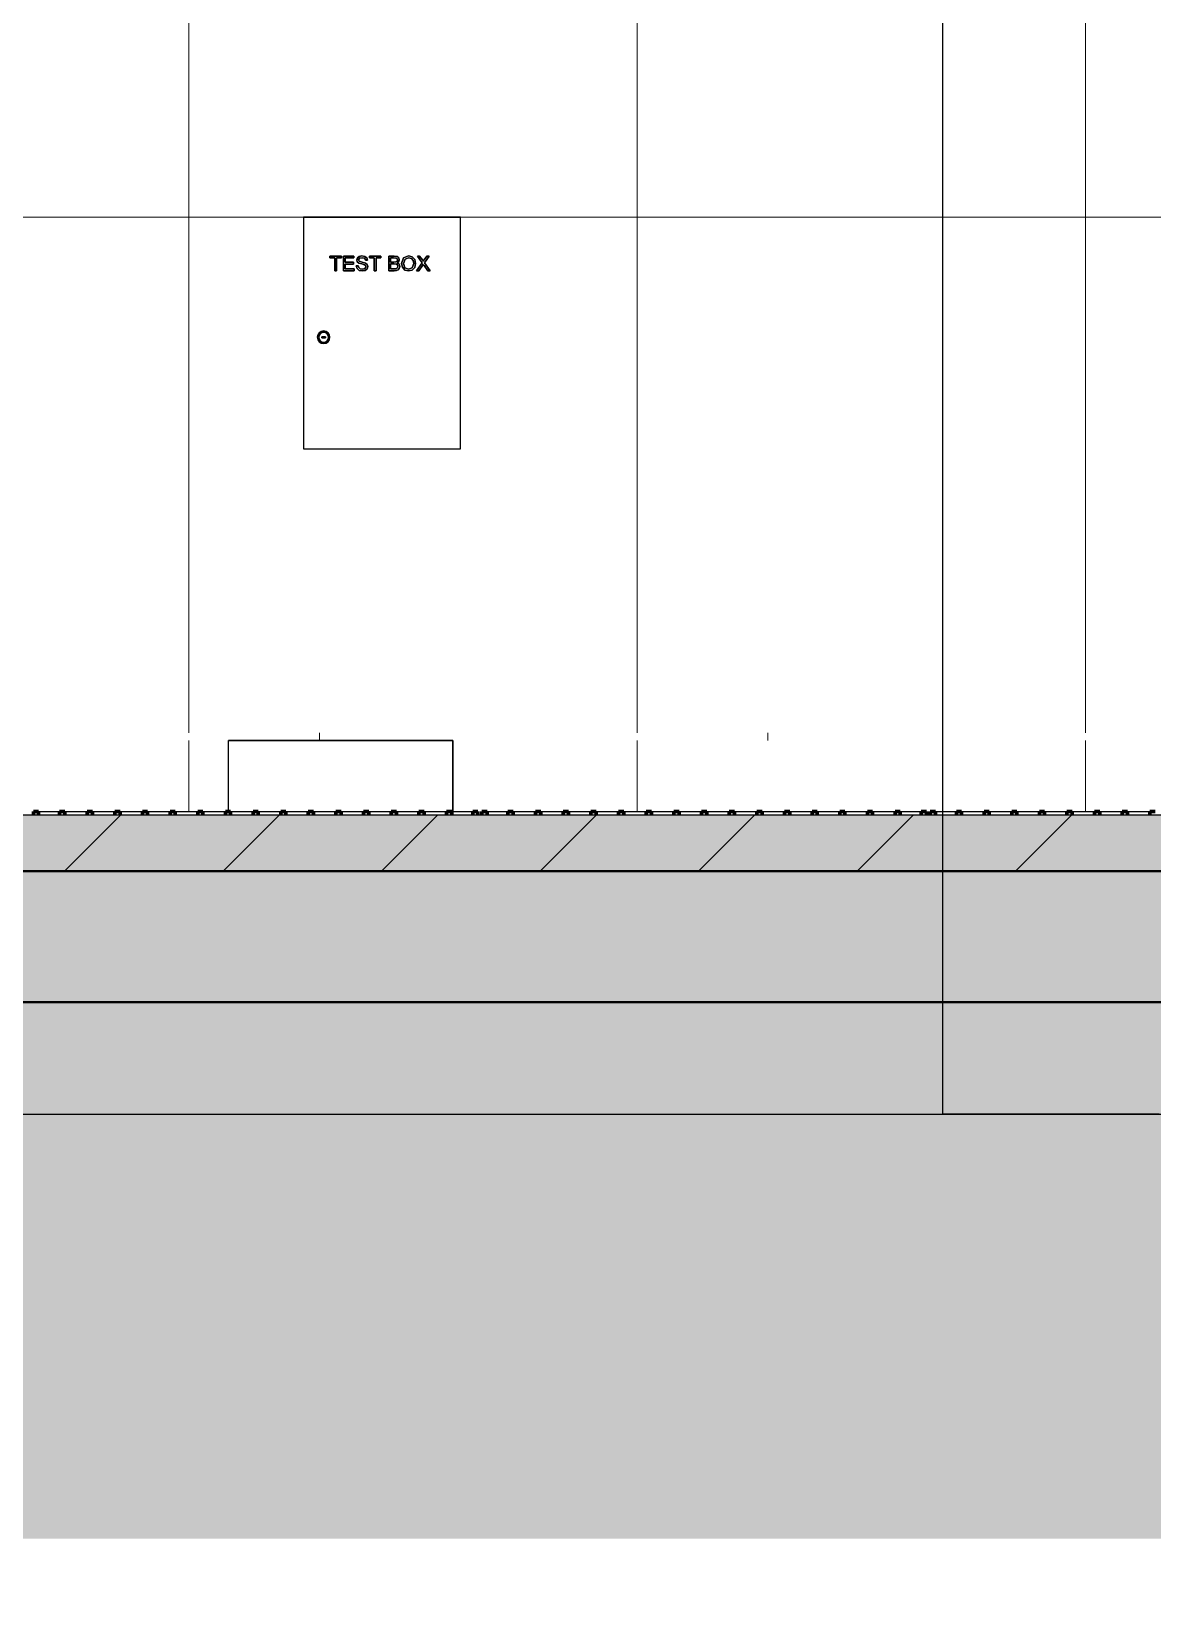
# Model space of a CAD drawing. Header units: millimetres. Extents: x 2519235 to 7246330, y 25937 to 201821.
# Drawn here: x 2961690 to 2963190, y 100135 to 102238 of the extents above; entities that cross this region are included whole.
import ezdxf
from ezdxf.xclip import XClip

# ---------------------------------------------------------------- set-up
doc = ezdxf.new("R2010")
doc.units = ezdxf.units.MM
doc.header["$XCLIPFRAME"] = 0
doc.set_wipeout_variables(frame=1)
doc.linetypes.add('TA_GL_000.90000', pattern=[2.475, 0.9, -0.225, 0.225, -0.225, 0.9])
for name, color, linetype in [('000 - 0_HIDE_OBJ_FRAMING_DEF_SUB_1', 7, 'Continuous'), ('000 - 0_SYM_DWG_GRIDLINE_MAIN_COLOR_251', 7, 'Continuous'), ('000 - CONCRETE_COL_CUT_COLOR_1', 7, 'Continuous'), ('000 - CONCRETE_COL_CUT_COLOR_3', 7, 'Continuous'), ('000 - CONCRETE_COL_CUT_COLOR_5', 7, 'Continuous'), ('000 - CONCRETE_COL_HATCH_', 7, 'Continuous'), ('000 - CONCRETE_COL_WIPEOUT_', 7, 'Continuous'), ('_งานโครงสร้าง', 7, 'Continuous')]:
    doc.layers.add(name, color=color, linetype=linetype)
doc.layers.add('A-DETL', color=7, linetype='Continuous', lineweight=70)
doc.layers.add('E-ELEC-EQPM', color=7, linetype='Continuous', lineweight=9)
doc.layers.get('A-DETL').off()
doc.styles.add('TA', font='', dxfattribs={"height": 4.5})
doc.styles.get('TA').set_extended_font_data('Cordia New')

# ---------------------------------------------------------------- blocks, each defined once
blk = doc.blocks.new('ACM_TEST BOX - test box-V122-ENTRANCE 1 - ELEVATION 1')
at = {"layer": '000 - 0_HIDE_OBJ_FRAMING_DEF_SUB_1', "color": 7}
for p, q in [((3008247.7, 101990), (3008037.7, 101990)), ((3008037.7, 101990), (3008037.7, 101680)), ((3008037.7, 101990), (3008247.7, 101990)), ((3008247.7, 101680), (3008247.7, 101990)), ((3008088.2, 101938), (3008072.8, 101938)), ((3008072.8, 101938), (3008072.8, 101935.5)), ((3008072.8, 101935.5), (3008072.8, 101938)), ((3008072.8, 101938), (3008088.2, 101938)), ((3008088.2, 101935.5), (3008088.2, 101938)), ((3008088.2, 101938), (3008088.2, 101935.5)), ((3008105.1, 101938), (3008091, 101938)), ((3008091, 101938), (3008091, 101918.3)), ((3008091, 101918.3), (3008091, 101938)), ((3008091, 101938), (3008105.1, 101938)), ((3008105.1, 101935.5), (3008105.1, 101938)), ((3008105.1, 101938), (3008105.1, 101935.5)), ((3008112.2, 101937.6), (3008109.7, 101935.7)), ((3008109.7, 101935.7), (3008112.2, 101937.6)), ((3008115.8, 101938.3), (3008112.2, 101937.6)), ((3008112.2, 101937.6), (3008115.8, 101938.3)), ((3008119.7, 101937.6), (3008115.8, 101938.3)), ((3008115.8, 101938.3), (3008119.7, 101937.6)), ((3008122.3, 101935.5), (3008119.7, 101937.6)), ((3008119.7, 101937.6), (3008122.3, 101935.5)), ((3008141.1, 101938), (3008125.8, 101938)), ((3008125.8, 101938), (3008125.8, 101935.5)), ((3008125.8, 101935.5), (3008125.8, 101938)), ((3008125.8, 101938), (3008141.1, 101938)), ((3008141.1, 101935.5), (3008141.1, 101938)), ((3008141.1, 101938), (3008141.1, 101935.5)), ((3008159.1, 101938), (3008151.6, 101938)), ((3008151.6, 101938), (3008151.6, 101918.3)), ((3008151.6, 101918.3), (3008151.6, 101938)), ((3008151.6, 101938), (3008159.1, 101938)), ((3008162.8, 101937.4), (3008159.1, 101938)), ((3008159.1, 101938), (3008162.8, 101937.4)), ((3008165, 101935.6), (3008162.8, 101937.4)), ((3008162.8, 101937.4), (3008164.4, 101936.1)), ((3008178.2, 101938.3), (3008171.5, 101935.5)), ((3008171.5, 101935.5), (3008178.2, 101938.3)), ((3008183.1, 101937), (3008178.2, 101938.3)), ((3008178.2, 101938.3), (3008183.1, 101937)), ((3008186.5, 101933.4), (3008183.1, 101937)), ((3008183.1, 101937), (3008186.5, 101933.4)), ((3008193, 101938), (3008190.1, 101938)), ((3008190.1, 101938), (3008196.4, 101929)), ((3008196.4, 101929), (3008190.1, 101938)), ((3008190.1, 101938), (3008193, 101938)), ((3008196.6, 101932.9), (3008193, 101938)), ((3008193, 101938), (3008196.6, 101932.9)), ((3008202.8, 101938), (3008199.2, 101933)), ((3008199.2, 101933), (3008202.8, 101938)), ((3008199.4, 101929), (3008205.8, 101938)), ((3008205.8, 101938), (3008199.4, 101929)), ((3008205.8, 101938), (3008202.8, 101938)), ((3008202.8, 101938), (3008205.8, 101938)), ((3008072.8, 101935.5), (3008079.3, 101935.5)), ((3008079.3, 101935.5), (3008072.8, 101935.5)), ((3008079.3, 101935.5), (3008079.3, 101918.3)), ((3008079.3, 101918.3), (3008079.3, 101935.5)), ((3008079.3, 101918.3), (3008081.8, 101918.3)), ((3008081.8, 101918.3), (3008079.3, 101918.3)), ((3008081.8, 101918.3), (3008081.8, 101935.5)), ((3008081.8, 101935.5), (3008088.2, 101935.5)), ((3008088.2, 101935.5), (3008081.8, 101935.5)), ((3008081.8, 101935.5), (3008081.8, 101918.3)), ((3008091, 101918.3), (3008105.5, 101918.3)), ((3008105.5, 101918.3), (3008091, 101918.3)), ((3008093.5, 101929.7), (3008093.5, 101935.5)), ((3008093.5, 101935.5), (3008105.1, 101935.5)), ((3008105.1, 101935.5), (3008093.5, 101935.5)), ((3008093.5, 101935.5), (3008093.5, 101929.7)), ((3008104.5, 101929.7), (3008093.5, 101929.7)), ((3008093.5, 101929.7), (3008104.5, 101929.7)), ((3008093.5, 101920.8), (3008093.5, 101927.2)), ((3008093.5, 101927.2), (3008104.5, 101927.2)), ((3008104.5, 101927.2), (3008093.5, 101927.2)), ((3008093.5, 101927.2), (3008093.5, 101920.8)), ((3008105.5, 101920.8), (3008093.5, 101920.8)), ((3008093.5, 101920.8), (3008105.5, 101920.8)), ((3008104.5, 101927.2), (3008104.5, 101929.7)), ((3008104.5, 101929.7), (3008104.5, 101927.2)), ((3008105.5, 101918.3), (3008105.5, 101920.8)), ((3008105.5, 101920.8), (3008105.5, 101918.3)), ((3008108.2, 101925.1), (3008109.3, 101921.3)), ((3008110.7, 101925.1), (3008108.2, 101925.1)), ((3008108.2, 101925.1), (3008110.7, 101925.1)), ((3008109.3, 101921.3), (3008108.2, 101925.1)), ((3008109.7, 101935.7), (3008108.8, 101932.9)), ((3008108.8, 101932.9), (3008109.7, 101935.7)), ((3008108.8, 101932.9), (3008109.5, 101930.4)), ((3008109.5, 101930.4), (3008108.8, 101932.9)), ((3008109.3, 101921.3), (3008112.1, 101918.8)), ((3008112.1, 101918.8), (3008109.3, 101921.3)), ((3008109.5, 101930.4), (3008111.6, 101928.6)), ((3008111.6, 101928.6), (3008109.5, 101930.4)), ((3008111.5, 101922.6), (3008110.7, 101925.1)), ((3008110.7, 101925.1), (3008111.5, 101922.6)), ((3008111.3, 101932.9), (3008112.4, 101935)), ((3008112.4, 101935), (3008111.3, 101932.9)), ((3008112.1, 101931.2), (3008111.3, 101932.9)), ((3008111.3, 101932.9), (3008112.1, 101931.2)), ((3008113.4, 101921), (3008111.5, 101922.6)), ((3008111.5, 101922.6), (3008113.4, 101921)), ((3008111.6, 101928.6), (3008115.5, 101927.4)), ((3008115.5, 101927.4), (3008111.6, 101928.6)), ((3008116.1, 101929.9), (3008112.1, 101931.2)), ((3008112.1, 101931.2), (3008116.1, 101929.9)), ((3008112.1, 101918.8), (3008116.5, 101918)), ((3008116.5, 101918), (3008112.1, 101918.8)), ((3008112.4, 101935), (3008115.9, 101935.8)), ((3008115.9, 101935.8), (3008112.4, 101935)), ((3008116.4, 101920.4), (3008113.4, 101921)), ((3008113.4, 101921), (3008116.4, 101920.4)), ((3008115.5, 101927.4), (3008119.1, 101926.4)), ((3008119.1, 101926.4), (3008115.5, 101927.4)), ((3008115.9, 101935.8), (3008119.4, 101935)), ((3008119.4, 101935), (3008115.9, 101935.8)), ((3008120.5, 101928.6), (3008116.1, 101929.9)), ((3008116.1, 101929.9), (3008120.5, 101928.6)), ((3008118.9, 101920.9), (3008116.4, 101920.4)), ((3008116.4, 101920.4), (3008118.9, 101920.9)), ((3008116.5, 101918), (3008120.2, 101918.8)), ((3008120.2, 101918.8), (3008116.5, 101918)), ((3008120.6, 101922.1), (3008118.9, 101920.9)), ((3008118.9, 101920.9), (3008120.6, 101922.1)), ((3008119.1, 101926.4), (3008120.7, 101925.3)), ((3008120.7, 101925.3), (3008119.1, 101926.4)), ((3008119.4, 101935), (3008120.8, 101932.4)), ((3008120.8, 101932.4), (3008119.4, 101935)), ((3008120.2, 101918.8), (3008122.7, 101920.9)), ((3008122.7, 101920.9), (3008120.2, 101918.8)), ((3008122.8, 101926.6), (3008120.5, 101928.6)), ((3008120.5, 101928.6), (3008122.8, 101926.6)), ((3008121.1, 101923.8), (3008120.6, 101922.1)), ((3008120.6, 101922.1), (3008121.1, 101923.8)), ((3008120.7, 101925.3), (3008121.1, 101923.8)), ((3008121.1, 101923.8), (3008120.7, 101925.3)), ((3008120.8, 101932.4), (3008123.3, 101932.4)), ((3008123.3, 101932.4), (3008120.8, 101932.4)), ((3008123.3, 101932.4), (3008122.3, 101935.5)), ((3008122.3, 101935.5), (3008123.3, 101932.4)), ((3008122.7, 101920.9), (3008123.6, 101923.8)), ((3008123.6, 101923.8), (3008122.7, 101920.9)), ((3008123.6, 101923.8), (3008122.8, 101926.6)), ((3008122.8, 101926.6), (3008123.6, 101923.8)), ((3008125.8, 101935.5), (3008132.2, 101935.5)), ((3008132.2, 101935.5), (3008125.8, 101935.5)), ((3008132.2, 101935.5), (3008132.2, 101918.3)), ((3008132.2, 101918.3), (3008132.2, 101935.5)), ((3008132.2, 101918.3), (3008134.7, 101918.3)), ((3008134.7, 101918.3), (3008132.2, 101918.3)), ((3008134.7, 101918.3), (3008134.7, 101935.5)), ((3008134.7, 101935.5), (3008141.1, 101935.5)), ((3008141.1, 101935.5), (3008134.7, 101935.5)), ((3008134.7, 101935.5), (3008134.7, 101918.3)), ((3008151.6, 101918.3), (3008159.1, 101918.3)), ((3008159.1, 101918.3), (3008151.6, 101918.3)), ((3008154.1, 101930), (3008154.1, 101935.5)), ((3008154.1, 101935.5), (3008158.2, 101935.5)), ((3008158.2, 101935.5), (3008154.1, 101935.5)), ((3008154.1, 101935.5), (3008154.1, 101930)), ((3008158.6, 101930), (3008154.1, 101930)), ((3008154.1, 101930), (3008158.6, 101930)), ((3008154.1, 101920.8), (3008154.1, 101927.5)), ((3008154.1, 101927.5), (3008158.9, 101927.5)), ((3008158.9, 101927.5), (3008154.1, 101927.5)), ((3008154.1, 101927.5), (3008154.1, 101920.8)), ((3008159.1, 101920.8), (3008154.1, 101920.8)), ((3008154.1, 101920.8), (3008159.1, 101920.8)), ((3008158.2, 101935.5), (3008161.4, 101935.3)), ((3008161.4, 101935.3), (3008158.2, 101935.5)), ((3008161.2, 101930.2), (3008158.6, 101930)), ((3008158.6, 101930), (3008161.2, 101930.2)), ((3008158.9, 101927.5), (3008161.9, 101927.2)), ((3008161.9, 101927.2), (3008158.9, 101927.5)), ((3008160.9, 101920.9), (3008159.1, 101920.8)), ((3008159.1, 101920.8), (3008160.9, 101920.9)), ((3008159.1, 101918.3), (3008162.2, 101918.6)), ((3008162.2, 101918.6), (3008159.1, 101918.3)), ((3008162.5, 101921.4), (3008160.9, 101920.9)), ((3008160.9, 101920.9), (3008162.5, 101921.4)), ((3008162.8, 101931.1), (3008161.2, 101930.2)), ((3008161.2, 101930.2), (3008162.8, 101931.1)), ((3008161.4, 101935.3), (3008162.8, 101934.3)), ((3008162.8, 101934.3), (3008161.4, 101935.3)), ((3008161.9, 101927.2), (3008163.4, 101926.1)), ((3008163.4, 101926.1), (3008161.9, 101927.2)), ((3008162.2, 101918.6), (3008164.4, 101919.6)), ((3008164.4, 101919.6), (3008162.2, 101918.6)), ((3008163.9, 101924.1), (3008162.5, 101921.4)), ((3008162.5, 101921.4), (3008163.9, 101924.1)), ((3008162.8, 101934.3), (3008163.3, 101932.7)), ((3008163.3, 101932.7), (3008162.8, 101934.3)), ((3008163.3, 101932.7), (3008162.8, 101931.1)), ((3008162.8, 101931.1), (3008163.3, 101932.7)), ((3008163.1, 101929.1), (3008165.1, 101930.8)), ((3008165.1, 101930.8), (3008163.1, 101929.1)), ((3008165.5, 101927.2), (3008163.1, 101929.1)), ((3008163.1, 101929.1), (3008164.4, 101928)), ((3008163.4, 101926.1), (3008163.9, 101924.1)), ((3008163.9, 101924.1), (3008163.4, 101926.1)), ((3008164.4, 101919.6), (3008165.8, 101921.5)), ((3008165.8, 101921.5), (3008164.4, 101919.7)), ((3008165.8, 101933.1), (3008165, 101935.6)), ((3008165, 101935.6), (3008165.8, 101933.1)), ((3008165.1, 101930.8), (3008165.8, 101933.1)), ((3008165.8, 101933.1), (3008165.1, 101930.8)), ((3008166.4, 101924.2), (3008165.5, 101927.2)), ((3008165.5, 101927.2), (3008166.4, 101924.2)), ((3008165.8, 101921.5), (3008166.4, 101924.2)), ((3008166.4, 101924.2), (3008165.8, 101921.5)), ((3008171.5, 101935.5), (3008168.8, 101927.9)), ((3008168.8, 101927.9), (3008171.5, 101935.5)), ((3008168.8, 101927.9), (3008170, 101923)), ((3008170, 101923), (3008168.8, 101927.9)), ((3008170, 101923), (3008173.3, 101919.3)), ((3008173.3, 101919.3), (3008170, 101923)), ((3008171.3, 101927.9), (3008173.4, 101934)), ((3008173.4, 101934), (3008171.3, 101927.9)), ((3008173.3, 101922.4), (3008171.3, 101927.9)), ((3008171.3, 101927.9), (3008173.3, 101922.4)), ((3008178.2, 101920.4), (3008173.3, 101922.4)), ((3008173.3, 101922.4), (3008178.2, 101920.4)), ((3008173.3, 101919.3), (3008178.2, 101918)), ((3008178.2, 101918), (3008173.3, 101919.3)), ((3008173.4, 101934), (3008178.2, 101935.8)), ((3008178.2, 101935.8), (3008173.4, 101934)), ((3008178.2, 101935.8), (3008181.9, 101934.9)), ((3008181.9, 101934.9), (3008178.2, 101935.8)), ((3008183.2, 101922.4), (3008178.2, 101920.4)), ((3008178.2, 101920.4), (3008183.2, 101922.4)), ((3008178.2, 101918), (3008183, 101919.2)), ((3008183, 101919.2), (3008178.2, 101918)), ((3008181.9, 101934.9), (3008184.3, 101932.2)), ((3008184.3, 101932.2), (3008181.9, 101934.9)), ((3008183, 101919.2), (3008186.4, 101922.8)), ((3008186.4, 101922.8), (3008183, 101919.2)), ((3008185.1, 101928.1), (3008183.2, 101922.4)), ((3008183.2, 101922.4), (3008185.1, 101928.1)), ((3008184.3, 101932.2), (3008185.1, 101928.1)), ((3008185.1, 101928.1), (3008184.3, 101932.2)), ((3008186.4, 101922.8), (3008187.6, 101928.1)), ((3008187.6, 101928.1), (3008186.4, 101922.8)), ((3008187.6, 101928.1), (3008186.5, 101933.4)), ((3008186.5, 101933.4), (3008187.6, 101928.1)), ((3008196.4, 101929), (3008188.8, 101918.3)), ((3008188.8, 101918.3), (3008196.4, 101929)), ((3008188.8, 101918.3), (3008191.8, 101918.3)), ((3008191.8, 101918.3), (3008188.8, 101918.3)), ((3008191.8, 101918.3), (3008196.8, 101925.3)), ((3008196.8, 101925.3), (3008191.8, 101918.3)), ((3008197.8, 101931), (3008196.6, 101932.9)), ((3008196.6, 101932.9), (3008197.8, 101931)), ((3008196.8, 101925.3), (3008197.9, 101926.9)), ((3008197.9, 101926.9), (3008196.8, 101925.3)), ((3008199.2, 101933), (3008197.8, 101931)), ((3008197.8, 101931), (3008199.2, 101933)), ((3008197.9, 101926.9), (3008199, 101925.4)), ((3008199, 101925.4), (3008197.9, 101926.9)), ((3008199, 101925.4), (3008204, 101918.3)), ((3008204, 101918.3), (3008199, 101925.4)), ((3008207, 101918.3), (3008199.4, 101929)), ((3008199.4, 101929), (3008207, 101918.3)), ((3008204, 101918.3), (3008207, 101918.3)), ((3008207, 101918.3), (3008204, 101918.3)), ((3008061.9, 101828.5), (3008061.9, 101830)), ((3008061.9, 101830), (3008066.9, 101830)), ((3008066.9, 101830), (3008061.9, 101830)), ((3008061.9, 101830), (3008061.9, 101828.5)), ((3008066.9, 101828.5), (3008061.9, 101828.5)), ((3008061.9, 101828.5), (3008066.9, 101828.5)), ((3008066.9, 101830), (3008066.9, 101828.5)), ((3008066.9, 101828.5), (3008066.9, 101830)), ((3008037.7, 101680), (3008247.7, 101680))]:
    blk.add_line(p, q, dxfattribs=at)
for radius, start, end in [(8.51, 0, 180), (8.51, 0, 180), (7.56, 0, 180), (7.56, 0, 180), (6.56, 0, 180), (6.56, 0, 180), (8.51, 180, 0), (8.51, 180, 0), (7.56, 180, 0), (7.56, 180, 0), (6.56, 180, 0), (6.56, 180, 0)]:
    blk.add_arc((3008064.5, 101829.3), radius, start, end, dxfattribs=at)
blk = doc.blocks.new('Earth Pit - Earth Pit-19125014-ENTRANCE 1 - ELEVATION 1')
at = {"layer": '000 - 0_HIDE_OBJ_FRAMING_DEF_SUB_1', "color": 7}
for p, q in [((3008237.3, 101290), (3007937.3, 101290)), ((3007937.3, 101290), (3008237.3, 101290)), ((3007937.3, 101195), (3007937.3, 101290)), ((3007937.3, 101195), (3007937.3, 101290)), ((3008237.3, 101290), (3008237.3, 101195)), ((3008237.3, 101195), (3008237.3, 101290))]:
    blk.add_line(p, q, dxfattribs=at)
blk = doc.blocks.new('DPA_Drainage Gutter_Landscape PP17_REV B - DPA_Drainage Gutter_Landscape PP17_REV B-36085527-ENTRANCE 1 - ELEVATION 1')
at = {"layer": '000 - 0_HIDE_OBJ_FRAMING_DEF_SUB_1', "color": 7, "lineweight": 70}
for p, q in [((3007683, 101195), (3007676, 101195)), ((3007676, 101195), (3007676, 101190)), ((3007683, 101190), (3007683, 101195)), ((3007718, 101195), (3007711, 101195)), ((3007711, 101195), (3007711, 101190)), ((3007718, 101190), (3007718, 101195)), ((3007755, 101195), (3007748, 101195)), ((3007748, 101195), (3007748, 101190)), ((3007755, 101190), (3007755, 101195)), ((3007792, 101195), (3007785, 101195)), ((3007785, 101195), (3007785, 101190)), ((3007792, 101190), (3007792, 101195)), ((3007829, 101195), (3007822, 101195)), ((3007822, 101195), (3007822, 101190)), ((3007829, 101190), (3007829, 101195)), ((3007866, 101195), (3007859, 101195)), ((3007859, 101195), (3007859, 101190)), ((3007866, 101190), (3007866, 101195)), ((3007903, 101195), (3007896, 101195)), ((3007896, 101195), (3007896, 101190)), ((3007903, 101190), (3007903, 101195)), ((3007940, 101195), (3007933, 101195)), ((3007933, 101195), (3007933, 101190)), ((3007940, 101190), (3007940, 101195)), ((3007977, 101195), (3007970, 101195)), ((3007970, 101195), (3007970, 101190)), ((3007977, 101190), (3007977, 101195)), ((3008014, 101195), (3008007, 101195)), ((3008007, 101195), (3008007, 101190)), ((3008014, 101190), (3008014, 101195)), ((3008051, 101195), (3008044, 101195)), ((3008044, 101195), (3008044, 101190)), ((3008051, 101190), (3008051, 101195)), ((3008088, 101195), (3008081, 101195)), ((3008081, 101195), (3008081, 101190)), ((3008088, 101190), (3008088, 101195)), ((3008125, 101195), (3008118, 101195)), ((3008118, 101195), (3008118, 101190)), ((3008125, 101190), (3008125, 101195)), ((3008162, 101195), (3008155, 101195)), ((3008155, 101195), (3008155, 101190)), ((3008162, 101190), (3008162, 101195)), ((3008199, 101195), (3008192, 101195)), ((3008192, 101195), (3008192, 101190)), ((3008199, 101190), (3008199, 101195)), ((3008236, 101195), (3008229, 101195)), ((3008229, 101195), (3008229, 101190)), ((3008236, 101190), (3008236, 101195)), ((3008271, 101195), (3008264, 101195)), ((3008264, 101195), (3008264, 101190)), ((3008271, 101190), (3008271, 101195)), ((3008283.2, 101195), (3008276.2, 101195)), ((3008276.2, 101195), (3008276.2, 101190)), ((3008283.2, 101190), (3008283.2, 101195)), ((3008318.2, 101195), (3008311.2, 101195)), ((3008311.2, 101195), (3008311.2, 101190)), ((3008318.2, 101190), (3008318.2, 101195)), ((3008355.2, 101195), (3008348.2, 101195)), ((3008348.2, 101195), (3008348.2, 101190)), ((3008355.2, 101190), (3008355.2, 101195)), ((3008392.2, 101195), (3008385.2, 101195)), ((3008385.2, 101195), (3008385.2, 101190)), ((3008392.2, 101190), (3008392.2, 101195)), ((3008429.2, 101195), (3008422.2, 101195)), ((3008422.2, 101195), (3008422.2, 101190)), ((3008429.2, 101190), (3008429.2, 101195)), ((3008466.2, 101195), (3008459.2, 101195)), ((3008459.2, 101195), (3008459.2, 101190)), ((3008466.2, 101190), (3008466.2, 101195)), ((3008503.2, 101195), (3008496.2, 101195)), ((3008496.2, 101195), (3008496.2, 101190)), ((3008503.2, 101190), (3008503.2, 101195)), ((3008540.2, 101195), (3008533.2, 101195)), ((3008533.2, 101195), (3008533.2, 101190)), ((3008540.2, 101190), (3008540.2, 101195)), ((3008577.2, 101195), (3008570.2, 101195)), ((3008570.2, 101195), (3008570.2, 101190)), ((3008577.2, 101190), (3008577.2, 101195)), ((3008614.2, 101195), (3008607.2, 101195)), ((3008607.2, 101195), (3008607.2, 101190)), ((3008614.2, 101190), (3008614.2, 101195)), ((3008651.2, 101195), (3008644.2, 101195)), ((3008644.2, 101195), (3008644.2, 101190)), ((3008651.2, 101190), (3008651.2, 101195)), ((3008688.2, 101195), (3008681.2, 101195)), ((3008681.2, 101195), (3008681.2, 101190)), ((3008688.2, 101190), (3008688.2, 101195)), ((3008725.2, 101195), (3008718.2, 101195)), ((3008718.2, 101195), (3008718.2, 101190)), ((3008725.2, 101190), (3008725.2, 101195)), ((3008762.2, 101195), (3008755.2, 101195)), ((3008755.2, 101195), (3008755.2, 101190)), ((3008762.2, 101190), (3008762.2, 101195)), ((3008799.2, 101195), (3008792.2, 101195)), ((3008792.2, 101195), (3008792.2, 101190)), ((3008799.2, 101190), (3008799.2, 101195)), ((3008836.2, 101195), (3008829.2, 101195)), ((3008829.2, 101195), (3008829.2, 101190)), ((3008836.2, 101190), (3008836.2, 101195)), ((3008871.2, 101195), (3008864.2, 101195)), ((3008864.2, 101195), (3008864.2, 101190)), ((3008871.2, 101190), (3008871.2, 101195)), ((3008883.3, 101195), (3008876.3, 101195)), ((3008876.3, 101195), (3008876.3, 101190)), ((3008883.3, 101190), (3008883.3, 101195)), ((3008918.3, 101195), (3008911.3, 101195)), ((3008911.3, 101195), (3008911.3, 101190)), ((3008918.3, 101190), (3008918.3, 101195)), ((3008955.3, 101195), (3008948.3, 101195)), ((3008948.3, 101195), (3008948.3, 101190)), ((3008955.3, 101190), (3008955.3, 101195)), ((3008992.3, 101195), (3008985.3, 101195)), ((3008985.3, 101195), (3008985.3, 101190)), ((3008992.3, 101190), (3008992.3, 101195)), ((3009029.3, 101195), (3009022.3, 101195)), ((3009022.3, 101195), (3009022.3, 101190)), ((3009029.3, 101190), (3009029.3, 101195)), ((3009066.3, 101195), (3009059.3, 101195)), ((3009059.3, 101195), (3009059.3, 101190)), ((3009066.3, 101190), (3009066.3, 101195)), ((3009103.3, 101195), (3009096.3, 101195)), ((3009096.3, 101195), (3009096.3, 101190)), ((3009103.3, 101190), (3009103.3, 101195)), ((3009140.3, 101195), (3009133.3, 101195)), ((3009133.3, 101195), (3009133.3, 101190)), ((3009140.3, 101190), (3009140.3, 101195)), ((3009177.3, 101195), (3009170.3, 101195)), ((3009170.3, 101195), (3009170.3, 101190))]:
    blk.add_line(p, q, dxfattribs=at)
at = {"layer": '000 - 0_HIDE_OBJ_FRAMING_DEF_SUB_1', "color": 7}
for p, q in [((3007683, 101190), (3007683, 101195)), ((3007683, 101195), (3007711, 101195)), ((3007711, 101190), (3007683, 101190)), ((3007711, 101195), (3007711, 101190)), ((3007718, 101190), (3007718, 101195)), ((3007718, 101195), (3007748, 101195)), ((3007748, 101190), (3007718, 101190)), ((3007748, 101195), (3007748, 101190)), ((3007755, 101195), (3007755, 101190)), ((3007755, 101195), (3007785, 101195)), ((3007785, 101190), (3007755, 101190)), ((3007785, 101195), (3007785, 101190)), ((3007792, 101190), (3007792, 101195)), ((3007792, 101195), (3007822, 101195)), ((3007822, 101190), (3007792, 101190)), ((3007822, 101195), (3007822, 101190)), ((3007829, 101195), (3007829, 101190)), ((3007829, 101195), (3007859, 101195)), ((3007859, 101190), (3007829, 101190)), ((3007859, 101195), (3007859, 101190)), ((3007866, 101190), (3007866, 101195)), ((3007866, 101195), (3007896, 101195)), ((3007896, 101190), (3007866, 101190)), ((3007896, 101195), (3007896, 101190)), ((3007903, 101195), (3007903, 101190)), ((3007903, 101195), (3007933, 101195)), ((3007933, 101190), (3007903, 101190)), ((3007933, 101195), (3007933, 101190)), ((3007940, 101190), (3007940, 101195)), ((3007940, 101195), (3007970, 101195)), ((3007970, 101190), (3007940, 101190)), ((3007970, 101195), (3007970, 101190)), ((3007977, 101195), (3007977, 101190)), ((3007977, 101195), (3008007, 101195)), ((3008007, 101190), (3007977, 101190)), ((3008007, 101190), (3008007, 101195)), ((3008014, 101195), (3008014, 101190)), ((3008014, 101195), (3008044, 101195)), ((3008044, 101190), (3008014, 101190)), ((3008044, 101195), (3008044, 101190)), ((3008051, 101195), (3008051, 101190)), ((3008051, 101195), (3008081, 101195)), ((3008081, 101190), (3008051, 101190)), ((3008081, 101190), (3008081, 101195)), ((3008088, 101195), (3008088, 101190)), ((3008088, 101195), (3008118, 101195)), ((3008118, 101190), (3008088, 101190)), ((3008118, 101195), (3008118, 101190)), ((3008125, 101195), (3008125, 101190)), ((3008125, 101195), (3008155, 101195)), ((3008155, 101190), (3008125, 101190)), ((3008155, 101190), (3008155, 101195)), ((3008162, 101195), (3008162, 101190)), ((3008162, 101195), (3008192, 101195)), ((3008192, 101190), (3008162, 101190)), ((3008192, 101195), (3008192, 101190)), ((3008199, 101195), (3008199, 101190)), ((3008199, 101195), (3008229, 101195)), ((3008229, 101190), (3008199, 101190)), ((3008229, 101190), (3008229, 101195)), ((3008236, 101195), (3008236, 101190)), ((3008236, 101195), (3008264, 101195)), ((3008264, 101190), (3008236, 101190)), ((3008264, 101195), (3008264, 101190)), ((3008283.2, 101190), (3008283.2, 101195)), ((3008283.2, 101195), (3008311.2, 101195)), ((3008311.2, 101190), (3008283.2, 101190)), ((3008311.2, 101195), (3008311.2, 101190)), ((3008318.2, 101190), (3008318.2, 101195)), ((3008318.2, 101195), (3008348.2, 101195)), ((3008348.2, 101190), (3008318.2, 101190)), ((3008348.2, 101195), (3008348.2, 101190)), ((3008355.2, 101195), (3008355.2, 101190)), ((3008355.2, 101195), (3008385.2, 101195)), ((3008385.2, 101190), (3008355.2, 101190)), ((3008385.2, 101195), (3008385.2, 101190)), ((3008392.2, 101190), (3008392.2, 101195)), ((3008392.2, 101195), (3008422.2, 101195)), ((3008422.2, 101190), (3008392.2, 101190)), ((3008422.2, 101195), (3008422.2, 101190)), ((3008429.2, 101195), (3008429.2, 101190)), ((3008429.2, 101195), (3008459.2, 101195)), ((3008459.2, 101190), (3008429.2, 101190)), ((3008459.2, 101195), (3008459.2, 101190)), ((3008466.2, 101190), (3008466.2, 101195)), ((3008466.2, 101195), (3008496.2, 101195)), ((3008496.2, 101190), (3008466.2, 101190)), ((3008496.2, 101195), (3008496.2, 101190)), ((3008503.2, 101195), (3008503.2, 101190)), ((3008503.2, 101195), (3008533.2, 101195)), ((3008533.2, 101190), (3008503.2, 101190)), ((3008533.2, 101195), (3008533.2, 101190)), ((3008540.2, 101190), (3008540.2, 101195)), ((3008540.2, 101195), (3008570.2, 101195)), ((3008570.2, 101190), (3008540.2, 101190)), ((3008570.2, 101195), (3008570.2, 101190)), ((3008577.2, 101195), (3008577.2, 101190)), ((3008577.2, 101195), (3008607.2, 101195)), ((3008607.2, 101190), (3008577.2, 101190)), ((3008607.2, 101190), (3008607.2, 101195)), ((3008614.2, 101195), (3008614.2, 101190)), ((3008614.2, 101195), (3008644.2, 101195)), ((3008644.2, 101190), (3008614.2, 101190)), ((3008644.2, 101195), (3008644.2, 101190)), ((3008651.2, 101195), (3008651.2, 101190)), ((3008651.2, 101195), (3008681.2, 101195)), ((3008681.2, 101190), (3008651.2, 101190)), ((3008681.2, 101190), (3008681.2, 101195)), ((3008688.2, 101195), (3008688.2, 101190)), ((3008688.2, 101195), (3008718.2, 101195)), ((3008718.2, 101190), (3008688.2, 101190)), ((3008718.2, 101195), (3008718.2, 101190)), ((3008725.2, 101195), (3008725.2, 101190)), ((3008725.2, 101195), (3008755.2, 101195)), ((3008755.2, 101190), (3008725.2, 101190)), ((3008755.2, 101190), (3008755.2, 101195)), ((3008762.2, 101195), (3008762.2, 101190)), ((3008762.2, 101195), (3008792.2, 101195)), ((3008792.2, 101190), (3008762.2, 101190)), ((3008792.2, 101195), (3008792.2, 101190)), ((3008799.2, 101195), (3008799.2, 101190)), ((3008799.2, 101195), (3008829.2, 101195)), ((3008829.2, 101190), (3008799.2, 101190)), ((3008829.2, 101190), (3008829.2, 101195)), ((3008836.2, 101195), (3008836.2, 101190)), ((3008836.2, 101195), (3008864.2, 101195)), ((3008864.2, 101190), (3008836.2, 101190)), ((3008864.2, 101195), (3008864.2, 101190)), ((3008883.3, 101190), (3008883.3, 101195)), ((3008883.3, 101195), (3008911.3, 101195)), ((3008911.3, 101190), (3008883.3, 101190)), ((3008911.3, 101195), (3008911.3, 101190)), ((3008918.3, 101190), (3008918.3, 101195)), ((3008918.3, 101195), (3008948.3, 101195)), ((3008948.3, 101190), (3008918.3, 101190)), ((3008948.3, 101195), (3008948.3, 101190)), ((3008955.3, 101195), (3008955.3, 101190)), ((3008955.3, 101195), (3008985.3, 101195)), ((3008985.3, 101190), (3008955.3, 101190)), ((3008985.3, 101195), (3008985.3, 101190)), ((3008992.3, 101190), (3008992.3, 101195)), ((3008992.3, 101195), (3009022.3, 101195)), ((3009022.3, 101190), (3008992.3, 101190)), ((3009022.3, 101195), (3009022.3, 101190)), ((3009029.3, 101195), (3009029.3, 101190)), ((3009029.3, 101195), (3009059.3, 101195)), ((3009059.3, 101190), (3009029.3, 101190)), ((3009059.3, 101195), (3009059.3, 101190)), ((3009066.3, 101190), (3009066.3, 101195)), ((3009066.3, 101195), (3009096.3, 101195)), ((3009096.3, 101190), (3009066.3, 101190)), ((3009096.3, 101195), (3009096.3, 101190)), ((3009103.3, 101195), (3009103.3, 101190)), ((3009103.3, 101195), (3009133.3, 101195)), ((3009133.3, 101190), (3009103.3, 101190)), ((3009133.3, 101195), (3009133.3, 101190)), ((3009140.3, 101190), (3009140.3, 101195)), ((3009140.3, 101195), (3009170.3, 101195)), ((3009170.3, 101190), (3009140.3, 101190)), ((3009170.3, 101195), (3009170.3, 101190))]:
    blk.add_line(p, q, dxfattribs=at)
blk = doc.blocks.new('*U1049')
at = {"layer": '000 - CONCRETE_COL_HATCH_'}
h = blk.add_hatch(dxfattribs=at)
h.set_pattern_fill('ANSI31', scale=0.25)
h.set_pattern_definition([(45, (1983745.8844, -850006.8257), (-0.56126600757, 0.56126600757), [])])
h.paths.add_polyline_path([(0, 0), (0, -75), (15426.4, -75), (15833.7, -75), (44374.7, -75), (44374.7, 0)])
at = {"layer": '000 - CONCRETE_COL_CUT_COLOR_1', "color": 7}
for points in [[(0, -75), (15426.4, -75), (15833.7, -75), (44374.7, -75)], [(44374.7, 0), (0, 0)]]:
    blk.add_lwpolyline(points, dxfattribs=at)
blk = doc.blocks.new('*U1051')
at = {"layer": '000 - CONCRETE_COL_HATCH_'}
h = blk.add_hatch(dxfattribs=at)
h.set_pattern_fill('EARTH', scale=0.5, angle=45)
h.set_pattern_definition([(45, (88751.0504, -816679.242), (0, 4.49012806), [3.175, -3.175]), (45, (88750.2085, -816678.4), (0, 4.49012806), [3.175, -3.175]), (45, (88749.3666, -816677.558), (0, 4.49012806), [3.175, -3.175]), (135, (88749.3666, -816676.997), (-4.49012806, 0), [3.175, -3.175]), (135, (88750.2085, -816676.155), (-4.49012806, 0), [3.175, -3.175]), (135, (88751.0504, -816675.313), (-4.49012806, 0), [3.175, -3.175])])
h.paths.add_polyline_path([(0, 0), (44375.5, 0), (44375.5, 718), (0, 718)])
blk = doc.blocks.new('*U1679')
at = {"layer": '000 - CONCRETE_COL_HATCH_'}
h = blk.add_hatch(dxfattribs=at)
h.set_pattern_fill('AR-CONC', scale=0.04)
h.set_pattern_definition([(50, (362366.6603, -853071.7804), (7.28738676, -0.63756342), [0.762, -8.382]), (355, (362366.66, -853071.7804), (-1.40973686, 7.64227381), [0.6096, -6.705623367]), (100.4514447, (362367.2676, -853071.8336), (5.877649884, 7.004710076), [0.64760035, -7.123609784]), (46.1842, (362366.66, -853069.748), (10.84316164, -1.68169312), [1.143, -12.573]), (96.6355576, (362367.564, -853069.889), (9.49616536, 9.89704498), [0.97140093, -10.68542433]), (351.1841512, (362366.66, -853069.748), (9.49616536, 9.89704498), [0.91439868, -10.05838928]), (21, (362367.6763, -853070.2564), (6.06457565, -4.090607927), [0.762, -8.382]), (326, (362367.676, -853070.2564), (2.472081134, 7.367518645), [0.6096, -6.7056]), (71.451445, (362368.182, -853070.597), (8.53665677, 3.276910755), [0.64760035, -7.123597504]), (37.5, (362366.6603, -853071.7804), (0.12354413, 3.382201555), [0, -6.62432, 0, -6.8072, 0, -6.731]), (7.5, (362366.6603, -853071.7804), (2.6727865, 4.007222993), [0, -3.88112, 0, -6.47192, 0, -2.5654]), (327.5, (362364.3947, -853071.7804), (5.423623807, -0.22914976), [0, -2.54, 0, -7.9248, 0, -10.5156]), (317.5, (362363.3787, -853071.7804), (5.925167255, 1.017059641), [0, -3.302, 0, -5.26288, 0, -7.4676])])
h.paths.add_polyline_path([(0, 0), (0, -893), (320, -893), (347.6, -893), (347.6, -175), (44723.1, -175), (44723.1, -893), (45073.5, -893), (45073.1, -25), (45023.1, -25), (45023.1, 375), (44723.1, 375), (44723.1, 0), (347.6, 0), (347.6, 375), (47.6, 375), (47.6, 0)])
at = {"layer": '000 - CONCRETE_COL_CUT_COLOR_1', "color": 7, "lineweight": -2}
for points in [[(347.6, -175), (44723.1, -175)], [(44723.1, 0), (347.6, 0)]]:
    blk.add_lwpolyline(points, dxfattribs=at)
blk = doc.blocks.new('W-1-PP17-ENT1_REV02_20260415-155428_PP17_ENT1_EX_ELE1')
at = {"layer": '000 - 0_HIDE_OBJ_FRAMING_DEF_SUB_1', "lineweight": 9}
h = blk.add_hatch(dxfattribs=at)
h.set_pattern_fill('FP_15', style=0, pattern_type=2)
h.set_pattern_definition([(90, (3899.84, 101390), (-600, 4e-14), [])])
h.paths.add_polyline_path([(8850.6, 101990), (11360.1, 101990), (11360.1, 102290), (5099.8, 102290), (5099.8, 102190), (5079.9, 102189.7), (5079.9, 101990), (8647, 101990)])
h.paths.add_polyline_path([(11781.4, 101990), (11781.4, 102290), (11510.1, 102290), (11510.1, 101990), (11701.6, 101990)])
h = blk.add_hatch(dxfattribs=at)
h.set_pattern_fill('FP_3', style=0, pattern_type=2)
h.set_pattern_definition([(90, (-17700.16, 101300), (-600, 4e-14), [])])
h.paths.add_polyline_path([(-14272.3, 101190), (-14272.3, 101195), (-13677.3, 101195), (-13677.3, 101190), (-13672.1, 101190), (-13672.1, 101195), (-13077.1, 101195), (-13077.1, 101190), (-13072, 101190), (-13072, 101195), (-12477, 101195), (-12477, 101190), (-12471.8, 101190), (-12471.8, 101195), (-11876.8, 101195), (-11876.8, 101190), (-11871.7, 101190), (-11871.7, 101195), (-11276.7, 101195), (-11276.7, 101190), (-11271.5, 101190), (-11271.5, 101195), (-10676.5, 101195), (-10676.5, 101190), (-10671.4, 101190), (-10671.4, 101195), (-10076.4, 101195), (-10076.4, 101190), (-10071.2, 101190), (-10071.2, 101195), (-9476.2, 101195), (-9476.2, 101190), (-9471.1, 101190), (-9471.1, 101195), (-8876.1, 101195), (-8876.1, 101190), (-8870.9, 101190), (-8870.9, 101195), (-8275.9, 101195), (-8275.9, 101190), (-8270.7, 101190), (-8270.7, 101195), (-7675.7, 101195), (-7675.7, 101190), (-7670.6, 101190), (-7670.6, 101195), (-7075.6, 101195), (-7075.6, 101190), (-7070.4, 101190), (-7070.4, 101195), (-6475.4, 101195), (-6475.4, 101190), (-6470.3, 101190), (-6470.3, 101195), (-5875.3, 101195), (-5875.3, 101190), (-5870.1, 101190), (-5870.1, 101195), (-5275.1, 101195), (-5275.1, 101190), (-5270, 101190), (-5270, 101195), (-4675, 101195), (-4675, 101190), (-4669.8, 101190), (-4669.8, 101195), (-4074.8, 101195), (-4074.8, 101190), (-4069.7, 101190), (-4069.7, 101195), (-3474.7, 101195), (-3474.7, 101190), (-3469.5, 101190), (-3469.5, 101195), (-2874.5, 101195), (-2874.5, 101190), (-2869.4, 101190), (-2869.4, 101195), (-2274.4, 101195), (-2274.4, 101190), (-2269.2, 101190), (-2269.2, 101195), (-1674.2, 101195), (-1674.2, 101190), (-1669, 101190), (-1669, 101195), (-1074, 101195), (-1074, 101190), (-1068.9, 101190), (-1068.9, 101195), (-473.9, 101195), (-473.9, 101190), (-468.7, 101190), (-468.7, 101195), (126.3, 101195), (126.3, 101190), (131.4, 101190), (131.4, 101195), (726.4, 101195), (726.4, 101190), (731.6, 101190), (731.6, 101195), (1326.6, 101195), (1326.6, 101190), (1331.7, 101190), (1331.7, 101195), (1926.7, 101195), (1927, 101190), (1931.9, 101190), (1931.9, 101195), (2526.9, 101195), (2526.9, 101190), (2532, 101190), (2532, 101195), (3127, 101195), (3127, 101190), (3132.2, 101190), (3132.2, 101195), (3727.2, 101195), (3727.2, 101190), (3732.4, 101190), (3732.4, 101195), (4327.4, 101195), (4327.4, 101190), (4332.5, 101190), (4332.5, 101195), (4927.5, 101195), (4927.5, 101190), (4932.7, 101190), (4932.7, 101195), (5527.7, 101195), (5527.7, 101190), (5532.8, 101190), (5532.8, 101195), (6127.8, 101195), (6127.8, 101190), (6133, 101190), (6133, 101195), (6728, 101195), (6728, 101190), (6733.1, 101190), (6733.1, 101195), (6994.4, 101195), (6994.4, 101290), (-18050.2, 101290), (-18050.2, 101195), (-17878.4, 101195), (-17878.4, 101190), (-17873.2, 101190), (-17873.2, 101195), (-17278.2, 101195), (-17278.2, 101190), (-17273.1, 101190), (-17273.1, 101195), (-16678.1, 101195), (-16678.1, 101190), (-16672.9, 101190), (-16672.9, 101195), (-16077.9, 101195), (-16077.9, 101190), (-16072.8, 101190), (-16072.8, 101195), (-15477.8, 101195), (-15477.8, 101190), (-15472.6, 101190), (-15472.6, 101195), (-14877.6, 101195), (-14877.6, 101190), (-14872.5, 101190), (-14872.5, 101195), (-14277.5, 101195), (-14277.5, 101190)])
h.paths.add_polyline_path([(11534.4, 101190), (11534.4, 101195), (11556.3, 101195), (11556.3, 101290), (11510.1, 101289.7), (11510.1, 101195), (11529.2, 101195), (11529.2, 101190)])
h.paths.add_polyline_path([(7328.1, 101190), (7333.3, 101190), (7333.3, 101195), (7928.3, 101195), (7928.3, 101190), (7933.4, 101190), (7933.4, 101195), (8528.4, 101195), (8528.4, 101190), (8533.6, 101190), (8533.6, 101195), (9128.6, 101195), (9128.6, 101190), (9133.7, 101190), (9133.7, 101195), (9728.7, 101195), (9728.7, 101190), (9733.9, 101190), (9733.9, 101195), (10328.9, 101195), (10328.9, 101190), (10334.1, 101190), (10334.1, 101195), (10929.1, 101195), (10929.1, 101190), (10934.2, 101190), (10934.2, 101195), (11360.1, 101195), (11360.1, 101290), (7294.4, 101290), (7294.4, 101195), (7328.1, 101195)])
h.paths.add_polyline_path([(-13549.5, 101300), (11360.1, 101300), (11360.1, 101990), (7304.8, 101990), (7304.8, 101680), (7094.8, 101680), (7094.8, 101990), (-8932.7, 101990), (-8932.7, 101680), (-9142.7, 101680), (-9142.7, 101990), (-18050.2, 101990), (-18050.2, 101300), (-13550.2, 101300)])
h.paths.add_polyline_path([(11556.3, 101300), (11556.3, 101990), (11510.1, 101988.9), (11510.1, 101300)])
at = {"layer": '000 - 0_HIDE_OBJ_FRAMING_DEF_SUB_1', "lineweight": 25}
h = blk.add_hatch(dxfattribs=at)
h.set_pattern_fill('FP_20', style=0, pattern_type=2)
h.set_pattern_definition([(50, (230.58, 4e-11), (364.3679, -31.8783), [38.1, -419.1]), (355, (230.6, 4e-11), (-70.4859, 382.1133), [30.48, -335.28]), (100.451, (260.95, -2.66), (293.885, 350.2334), [32.38, -356.18]), (46.184, (230.6, 101.6), (542.1585, -84.0858), [57.15, -628.65]), (96.636, (275.76, 94.6), (474.805, 494.8554), [48.57, -534.27]), (351.184, (230.6, 101.6), (474.8102, 494.85), [45.72, -502.92]), (21, (281.38, 76.2), (303.2285, -204.5305), [38.1, -419.1]), (326, (281.4, 76.2), (123.6039, 368.376), [30.48, -335.28]), (71.451, (306.65, 59.16), (426.8341, 163.8427), [32.38, -356.18]), (37.5, (230.58, 4e-11), (6.17665, 169.11015), [16.764, -314.452, 16.764, -323.596, -336.55]), (37.5, (230.58, 4e-11), (6.17665, 169.11015), [-671.576, 16.764, -319.786]), (7.5, (230.58, 4e-11), (133.63888, 200.3615), [16.764, -177.292, 16.764, -306.832, -128.27]), (7.5, (230.58, 4e-11), (133.63888, 200.3615), [-517.652, 16.764, -111.506]), (327.5, (117.3, 4e-11), (271.18182, -11.45836), [16.764, -110.236, 16.764, -379.476, -525.78]), (327.5, (117.3, 4e-11), (271.18182, -11.45836), [-523.24, 16.764, -509.016]), (317.5, (66.5, 4e-11), (296.2585, 50.85285), [16.764, -148.336, 16.764, -246.38, -373.38]), (317.5, (66.5, 4e-11), (296.2585, 50.85285), [-428.244, 16.764, -356.616])])
h.paths.add_polyline_path([(-20424, 100222), (-20424, 100940), (23951.5, 100940), (23951.5, 100222), (24301.9, 100222), (24301.5, 101090), (24251.5, 101090), (24251.5, 101490), (23951.5, 101490), (23951.5, 101115), (-20424, 101115), (-20424, 101490), (-20724, 101490), (-20724, 101115), (-20771.6, 101115), (-20771.6, 100222), (-20451.6, 100222)])
at = {"layer": '000 - 0_HIDE_OBJ_FRAMING_DEF_SUB_1', "lineweight": 9}
h = blk.add_hatch(dxfattribs=at)
h.set_pattern_fill('FP_2', style=0, pattern_type=2)
h.set_pattern_definition([(90, (-18125.16, 100940), (-600, 4e-14), [])])
h.paths.add_polyline_path([(-18029.6, 101290), (11360.1, 101290), (11360.1, 101300), (-18050.2, 101300), (-18050.2, 101290)])
h.paths.add_polyline_path([(11556.3, 101290), (11569, 101290.1), (11569, 101300), (11510.1, 101300), (11510.1, 101290)])
h = blk.add_hatch(dxfattribs=at)
h.set_pattern_fill('FP_14', style=0, pattern_type=2)
h.set_pattern_definition([(45, (230.58, 4e-11), (-106.06602, 106.06602), [])])
h.paths.add_polyline_path([(-4589.5, 101115), (23951.5, 101115), (23951.5, 101190), (-20423.2, 101190), (-20423.2, 101115), (-4996.7, 101115)])
at = {"color": 7}
for points in [[(-20771.6, 101115), (-20771.6, 100222), (-20451.6, 100222), (-20424, 100222), (-20424, 100940), (23951.5, 100940), (23951.5, 100222), (24301.9, 100222), (24301.5, 101090), (24251.5, 101090), (24251.5, 101490), (23951.5, 101490), (23951.5, 101115), (-20424, 101115), (-20424, 101490), (-20724, 101490), (-20724, 101115)], [(-20423.2, 101190), (-20423.2, 101115), (-4996.7, 101115), (-4589.5, 101115), (23951.5, 101115), (23951.5, 101190)]]:
    blk.add_lwpolyline(points, close=True, dxfattribs=at)
at = {"layer": '000 - 0_HIDE_OBJ_FRAMING_DEF_SUB_1', "color": 7, "lineweight": 9}
for p, q in [((-10050.2, 101990), (11360.1, 101990)), ((11360.1, 101990), (5079.9, 101990))]:
    blk.add_line(p, q, dxfattribs=at)
at = {"layer": 'A-DETL', "color": 7}
blk.add_blockref('DPA_Drainage Gutter_Landscape PP17_REV B - DPA_Drainage Gutter_Landscape PP17_REV B-36085527-ENTRANCE 1 - ELEVATION 1', (-3000942.9, 0), dxfattribs=at)
at = {"layer": 'E-ELEC-EQPM', "color": 7}
for name in ['ACM_TEST BOX - test box-V122-ENTRANCE 1 - ELEVATION 1', 'Earth Pit - Earth Pit-19125014-ENTRANCE 1 - ELEVATION 1']:
    blk.add_blockref(name, (-3000942.9, 0), dxfattribs=at)
at = {"color": 7}
blk.add_blockref('*U1051', (-20424, 100222), dxfattribs=at)
at = {"layer": '000 - CONCRETE_COL_CUT_COLOR_3', "color": 7}
blk.add_blockref('*U1049', (-20423.2, 101190), dxfattribs=at)
at = {"layer": '000 - CONCRETE_COL_CUT_COLOR_5', "color": 7, "lineweight": 40}
blk.add_blockref('*U1679', (-20771.6, 101115), dxfattribs=at)
blk = doc.blocks.new('*U1068')
at = {"layer": '000 - 0_SYM_DWG_GRIDLINE_MAIN_COLOR_251', "color": 7, "linetype": 'ByBlock', "ltscale": 5}
blk.add_line((20, 0), (-878, 0), dxfattribs=at)
at = {"color": 7, "style": 'TA', "flags": 1}
blk.add_attdef('LOCATION', (6, -6), '', height=4.5, rotation=270, dxfattribs=at)
blk = doc.blocks.new('W-1-PP17-ENT1_REV02_20260415-160509_PP17_ENT1_ELE1_DIMS_1')
at = {"layer": '000 - 0_SYM_DWG_GRIDLINE_MAIN_COLOR_251', "color": 7, "linetype": 'TA_GL_000.90000', "xscale": 50, "yscale": 50, "zscale": 50, "rotation": 180}
blk.add_blockref('*U1068', (-24600, 100940), dxfattribs=at)
blk = doc.blocks.new('W-1-PP17-ENT1_REV02_20260415-160712_PP17_ENT1_SE_ELE1')
at = {"layer": '_งานโครงสร้าง', "color": 7}
blk.add_line((7950, 114690), (7950, 100790), dxfattribs=at)
at = {"layer": '_งานโครงสร้าง', "color": 7, "extrusion": (-1.22465e-16, 1, 0)}
for p, q in [((7959.8, 100790), (7949.8, 100790)), ((8239.8, 100790), (7959.8, 100790))]:
    blk.add_line(p, q, dxfattribs=at)
at = {"layer": 'Defpoints', "color": 7}
blk.add_lwpolyline([(-19925, 100790), (19163.1, 100790), (19163.1, 98830), (-19925, 98830)], close=True, dxfattribs=at)

msp = doc.modelspace()

# ---------------------------------------------------------------- block references
at = {"color": 7}
ref = msp.add_blockref('W-1-PP17-ENT1_REV02_20260415-155428_PP17_ENT1_EX_ELE1', (2954959.159, 0), dxfattribs=at)
XClip(ref).set_block_clipping_path([(-5363.4704232938, 96626.6495575323), (20426.4039006853, 118826.6489075041)])

# ---------------------------------------------------------------- next in the draw order: block references
ref = msp.add_blockref('W-1-PP17-ENT1_REV02_20260415-160509_PP17_ENT1_ELE1_DIMS_1', (2954959.159, 0), dxfattribs=at)
XClip(ref).set_block_clipping_path([(-4660.891537529, 96626.6495575321), (20426.4039006853, 118826.6489075039)])
ref = msp.add_blockref('W-1-PP17-ENT1_REV02_20260415-160712_PP17_ENT1_SE_ELE1', (2954959.159, 0), dxfattribs=at)
XClip(ref).set_block_clipping_path([(-5363.4704232886, 96626.6495575321), (20426.4039006853, 118826.6489075039)])

doc.saveas('drawing.dxf')
